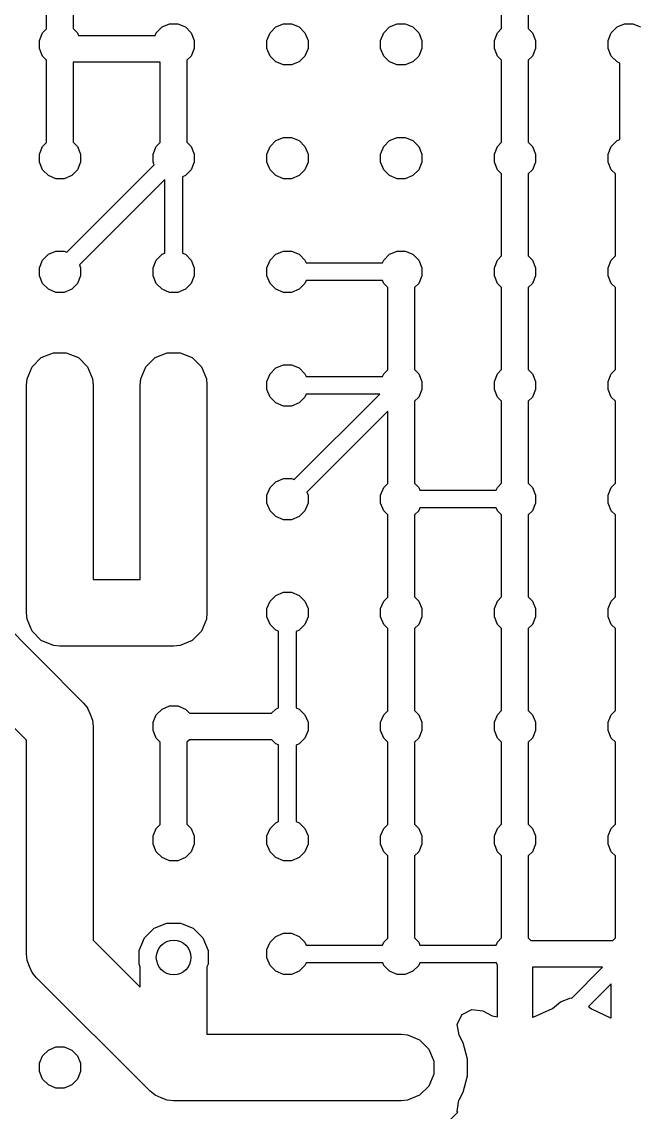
# Model space of a CAD drawing. Header units: inches. Extents: x 5.33 to 6.48, y -5.2 to -3.46.
# Drawn here: x 6.0808 to 6.2188, y -4.2609 to -4.0155 of the extents above; entities that cross this region are included whole.
import ezdxf

# ---------------------------------------------------------------- set-up
doc = ezdxf.new("R2010")
doc.units = ezdxf.units.IN
doc.header["$MEASUREMENT"] = 0
doc.layers.add('Top Layer', color=13, linetype='CONTINUOUS', true_color=0xc83434)

msp = doc.modelspace()

# ---------------------------------------------------------------- linework, layer by layer
at = {"layer": 'Top Layer', "linetype": 'CONTINUOUS'}
for p, q in [((6.08631, -4.01704), (6.08631, -3.99847)), ((6.09231, -3.99855), (6.09231, -4.01696)), ((6.18871, -4.017), (6.18871, -3.99851)), ((6.19471, -3.99851), (6.19471, -4.017)), ((6.11232, -4.01662), (6.11402, -4.01592)), ((6.11402, -4.01592), (6.11586, -4.01592)), ((6.11586, -4.01592), (6.11757, -4.01662)), ((6.13791, -4.01662), (6.13961, -4.01592)), ((6.13961, -4.01592), (6.14145, -4.01592)), ((6.14145, -4.01592), (6.14316, -4.01662)), ((6.1635, -4.01662), (6.1652, -4.01592)), ((6.1652, -4.01592), (6.16704, -4.01592)), ((6.16704, -4.01592), (6.16875, -4.01662)), ((6.21468, -4.01662), (6.21638, -4.01592)), ((6.21638, -4.01592), (6.21822, -4.01592)), ((6.21822, -4.01592), (6.21993, -4.01662)), ((6.08472, -4.01963), (6.08542, -4.01793)), ((6.08542, -4.01793), (6.08631, -4.01704)), ((6.09231, -4.01696), (6.09328, -4.01793)), ((6.09328, -4.01793), (6.09352, -4.01851)), ((6.09352, -4.01851), (6.11077, -4.01851)), ((6.11077, -4.01851), (6.11101, -4.01793)), ((6.11101, -4.01793), (6.11232, -4.01662)), ((6.11757, -4.01662), (6.11887, -4.01793)), ((6.11887, -4.01793), (6.11957, -4.01963)), ((6.1359, -4.01963), (6.1366, -4.01793)), ((6.1366, -4.01793), (6.13791, -4.01662)), ((6.14316, -4.01662), (6.14446, -4.01793)), ((6.14446, -4.01793), (6.14517, -4.01963)), ((6.16149, -4.01963), (6.16219, -4.01793)), ((6.16219, -4.01793), (6.1635, -4.01662)), ((6.16875, -4.01662), (6.17005, -4.01793)), ((6.17005, -4.01793), (6.17076, -4.01963)), ((6.18708, -4.01963), (6.18778, -4.01793)), ((6.18778, -4.01793), (6.18871, -4.017)), ((6.19471, -4.017), (6.19564, -4.01793)), ((6.19564, -4.01793), (6.19635, -4.01963)), ((6.21267, -4.01963), (6.21337, -4.01793)), ((6.21337, -4.01793), (6.21468, -4.01662)), ((6.08472, -4.02147), (6.08472, -4.01963)), ((6.11957, -4.01963), (6.11957, -4.02147)), ((6.1359, -4.02147), (6.1359, -4.01963)), ((6.14517, -4.01963), (6.14517, -4.02147)), ((6.16149, -4.02147), (6.16149, -4.01963)), ((6.17076, -4.01963), (6.17076, -4.02147)), ((6.18708, -4.02147), (6.18708, -4.01963)), ((6.19635, -4.01963), (6.19635, -4.02147)), ((6.21267, -4.02147), (6.21267, -4.01963)), ((6.08542, -4.02318), (6.08472, -4.02147)), ((6.08631, -4.02406), (6.08542, -4.02318)), ((6.11887, -4.02318), (6.11792, -4.02412)), ((6.11957, -4.02147), (6.11887, -4.02318)), ((6.1366, -4.02318), (6.1359, -4.02147)), ((6.13791, -4.02448), (6.1366, -4.02318)), ((6.14446, -4.02318), (6.14316, -4.02448)), ((6.14517, -4.02147), (6.14446, -4.02318)), ((6.16219, -4.02318), (6.16149, -4.02147)), ((6.1635, -4.02448), (6.16219, -4.02318)), ((6.17005, -4.02318), (6.16875, -4.02448)), ((6.17076, -4.02147), (6.17005, -4.02318)), ((6.18778, -4.02318), (6.18708, -4.02147)), ((6.18871, -4.0241), (6.18778, -4.02318)), ((6.19564, -4.02318), (6.19471, -4.0241)), ((6.19635, -4.02147), (6.19564, -4.02318)), ((6.21337, -4.02318), (6.21267, -4.02147)), ((6.21468, -4.02448), (6.21337, -4.02318)), ((6.08631, -4.04263), (6.08631, -4.02406)), ((6.11192, -4.02452), (6.09231, -4.02452)), ((6.09231, -4.02452), (6.09231, -4.04255)), ((6.11192, -4.04261), (6.11192, -4.02452)), ((6.11792, -4.02412), (6.11792, -4.04257)), ((6.13961, -4.02518), (6.13791, -4.02448)), ((6.14145, -4.02518), (6.13961, -4.02518)), ((6.14316, -4.02448), (6.14145, -4.02518)), ((6.1652, -4.02518), (6.1635, -4.02448)), ((6.16704, -4.02518), (6.1652, -4.02518)), ((6.16875, -4.02448), (6.16704, -4.02518)), ((6.18871, -4.04259), (6.18871, -4.0241)), ((6.19471, -4.0241), (6.19471, -4.04259)), ((6.21531, -4.02474), (6.21468, -4.02448)), ((6.21531, -4.04195), (6.21531, -4.02474)), ((6.08542, -4.04352), (6.08631, -4.04263)), ((6.09231, -4.04255), (6.09328, -4.04352)), ((6.11101, -4.04352), (6.11192, -4.04261)), ((6.11792, -4.04257), (6.11887, -4.04352)), ((6.1366, -4.04352), (6.13791, -4.04221)), ((6.13791, -4.04221), (6.13961, -4.04151)), ((6.13961, -4.04151), (6.14145, -4.04151)), ((6.14145, -4.04151), (6.14316, -4.04221)), ((6.14316, -4.04221), (6.14446, -4.04352)), ((6.16219, -4.04352), (6.1635, -4.04221)), ((6.1635, -4.04221), (6.1652, -4.04151)), ((6.1652, -4.04151), (6.16704, -4.04151)), ((6.16704, -4.04151), (6.16875, -4.04221)), ((6.16875, -4.04221), (6.17005, -4.04352)), ((6.18778, -4.04352), (6.18871, -4.04259)), ((6.19471, -4.04259), (6.19564, -4.04352)), ((6.21337, -4.04352), (6.21468, -4.04221)), ((6.21468, -4.04221), (6.21531, -4.04195)), ((6.08472, -4.04522), (6.08542, -4.04352)), ((6.08472, -4.04706), (6.08472, -4.04522)), ((6.09328, -4.04352), (6.09398, -4.04522)), ((6.09398, -4.04522), (6.09398, -4.04706)), ((6.11031, -4.04522), (6.11101, -4.04352)), ((6.11031, -4.04706), (6.11031, -4.04522)), ((6.11887, -4.04352), (6.11957, -4.04522)), ((6.11957, -4.04522), (6.11957, -4.04706)), ((6.1359, -4.04522), (6.1366, -4.04352)), ((6.1359, -4.04706), (6.1359, -4.04522)), ((6.14446, -4.04352), (6.14517, -4.04522)), ((6.14517, -4.04522), (6.14517, -4.04706)), ((6.16149, -4.04522), (6.16219, -4.04352)), ((6.16149, -4.04706), (6.16149, -4.04522)), ((6.17005, -4.04352), (6.17076, -4.04522)), ((6.17076, -4.04522), (6.17076, -4.04706)), ((6.18708, -4.04522), (6.18778, -4.04352)), ((6.18708, -4.04706), (6.18708, -4.04522)), ((6.19564, -4.04352), (6.19635, -4.04522)), ((6.19635, -4.04522), (6.19635, -4.04706)), ((6.21267, -4.04522), (6.21337, -4.04352)), ((6.21267, -4.04706), (6.21267, -4.04522)), ((6.08542, -4.04877), (6.08472, -4.04706)), ((6.09086, -4.06734), (6.11055, -4.04765)), ((6.09398, -4.04706), (6.09328, -4.04877)), ((6.11055, -4.04765), (6.11031, -4.04706)), ((6.11957, -4.04706), (6.11887, -4.04877)), ((6.1366, -4.04877), (6.1359, -4.04706)), ((6.14517, -4.04706), (6.14446, -4.04877)), ((6.16219, -4.04877), (6.16149, -4.04706)), ((6.17076, -4.04706), (6.17005, -4.04877)), ((6.18778, -4.04877), (6.18708, -4.04706)), ((6.19635, -4.04706), (6.19564, -4.04877)), ((6.21337, -4.04877), (6.21267, -4.04706)), ((6.08673, -4.05007), (6.08542, -4.04877)), ((6.08843, -4.05078), (6.08673, -4.05007)), ((6.09198, -4.05007), (6.09027, -4.05078)), ((6.09328, -4.04877), (6.09198, -4.05007)), ((6.11757, -4.05007), (6.11692, -4.05034)), ((6.11692, -4.05034), (6.11692, -4.06754)), ((6.11887, -4.04877), (6.11757, -4.05007)), ((6.13791, -4.05007), (6.1366, -4.04877)), ((6.13961, -4.05078), (6.13791, -4.05007)), ((6.14316, -4.05007), (6.14145, -4.05078)), ((6.14446, -4.04877), (6.14316, -4.05007)), ((6.1635, -4.05007), (6.16219, -4.04877)), ((6.1652, -4.05078), (6.1635, -4.05007)), ((6.16875, -4.05007), (6.16704, -4.05078)), ((6.17005, -4.04877), (6.16875, -4.05007)), ((6.18871, -4.04969), (6.18778, -4.04877)), ((6.18871, -4.06818), (6.18871, -4.04969)), ((6.19564, -4.04877), (6.19471, -4.04969)), ((6.19471, -4.04969), (6.19471, -4.06818)), ((6.2143, -4.04969), (6.21337, -4.04877)), ((6.2143, -4.06818), (6.2143, -4.04969)), ((6.09027, -4.05078), (6.08843, -4.05078)), ((6.11292, -4.05093), (6.09371, -4.07014)), ((6.11292, -4.06755), (6.11292, -4.05093)), ((6.14145, -4.05078), (6.13961, -4.05078)), ((6.16704, -4.05078), (6.1652, -4.05078)), ((6.08673, -4.0678), (6.08843, -4.0671)), ((6.08843, -4.0671), (6.09027, -4.0671)), ((6.09027, -4.0671), (6.09086, -4.06734)), ((6.11232, -4.0678), (6.11292, -4.06755)), ((6.11692, -4.06754), (6.11757, -4.0678)), ((6.13791, -4.0678), (6.13961, -4.0671)), ((6.13961, -4.0671), (6.14145, -4.0671)), ((6.14145, -4.0671), (6.14316, -4.0678)), ((6.1635, -4.0678), (6.1652, -4.0671)), ((6.1652, -4.0671), (6.16704, -4.0671)), ((6.16704, -4.0671), (6.16875, -4.0678)), ((6.08472, -4.07081), (6.08542, -4.06911)), ((6.08542, -4.06911), (6.08673, -4.0678)), ((6.11031, -4.07081), (6.11101, -4.06911)), ((6.11101, -4.06911), (6.11232, -4.0678)), ((6.11757, -4.0678), (6.11887, -4.06911)), ((6.11887, -4.06911), (6.11957, -4.07081)), ((6.1359, -4.07081), (6.1366, -4.06911)), ((6.1366, -4.06911), (6.13791, -4.0678)), ((6.14316, -4.0678), (6.14446, -4.06911)), ((6.14446, -4.06911), (6.14471, -4.06971)), ((6.14471, -4.06971), (6.16194, -4.06971)), ((6.16194, -4.06971), (6.16219, -4.06911)), ((6.16219, -4.06911), (6.1635, -4.0678)), ((6.16875, -4.0678), (6.17005, -4.06911)), ((6.17005, -4.06911), (6.17076, -4.07081)), ((6.18708, -4.07081), (6.18778, -4.06911)), ((6.18778, -4.06911), (6.18871, -4.06818)), ((6.19471, -4.06818), (6.19564, -4.06911)), ((6.19564, -4.06911), (6.19635, -4.07081)), ((6.21267, -4.07081), (6.21337, -4.06911)), ((6.21337, -4.06911), (6.2143, -4.06818)), ((6.08472, -4.07265), (6.08472, -4.07081)), ((6.09371, -4.07014), (6.09398, -4.07081)), ((6.09398, -4.07081), (6.09398, -4.07265)), ((6.11031, -4.07265), (6.11031, -4.07081)), ((6.11957, -4.07081), (6.11957, -4.07265)), ((6.1359, -4.07265), (6.1359, -4.07081)), ((6.17076, -4.07081), (6.17076, -4.07265)), ((6.18708, -4.07265), (6.18708, -4.07081)), ((6.19635, -4.07081), (6.19635, -4.07265)), ((6.21267, -4.07265), (6.21267, -4.07081)), ((6.08542, -4.07436), (6.08472, -4.07265)), ((6.08673, -4.07566), (6.08542, -4.07436)), ((6.09328, -4.07436), (6.09198, -4.07566)), ((6.09398, -4.07265), (6.09328, -4.07436)), ((6.11101, -4.07436), (6.11031, -4.07265)), ((6.11232, -4.07566), (6.11101, -4.07436)), ((6.11887, -4.07436), (6.11757, -4.07566)), ((6.11957, -4.07265), (6.11887, -4.07436)), ((6.1366, -4.07436), (6.1359, -4.07265)), ((6.13791, -4.07566), (6.1366, -4.07436)), ((6.14446, -4.07436), (6.14316, -4.07566)), ((6.14473, -4.07371), (6.14446, -4.07436)), ((6.16193, -4.07371), (6.14473, -4.07371)), ((6.16219, -4.07436), (6.16193, -4.07371)), ((6.1631, -4.07526), (6.16219, -4.07436)), ((6.17005, -4.07436), (6.1691, -4.0753)), ((6.17076, -4.07265), (6.17005, -4.07436)), ((6.18778, -4.07436), (6.18708, -4.07265)), ((6.18871, -4.07528), (6.18778, -4.07436)), ((6.19564, -4.07436), (6.19471, -4.07528)), ((6.19635, -4.07265), (6.19564, -4.07436)), ((6.21337, -4.07436), (6.21267, -4.07265)), ((6.2143, -4.07528), (6.21337, -4.07436)), ((6.08843, -4.07637), (6.08673, -4.07566)), ((6.09027, -4.07637), (6.08843, -4.07637)), ((6.09198, -4.07566), (6.09027, -4.07637)), ((6.11402, -4.07637), (6.11232, -4.07566)), ((6.11586, -4.07637), (6.11402, -4.07637)), ((6.11757, -4.07566), (6.11586, -4.07637)), ((6.13961, -4.07637), (6.13791, -4.07566)), ((6.14145, -4.07637), (6.13961, -4.07637)), ((6.14316, -4.07566), (6.14145, -4.07637)), ((6.1631, -4.09379), (6.1631, -4.07526)), ((6.1691, -4.0753), (6.1691, -4.09375)), ((6.18871, -4.09377), (6.18871, -4.07528)), ((6.19471, -4.07528), (6.19471, -4.09377)), ((6.2143, -4.09377), (6.2143, -4.07528)), ((6.08308, -4.09314), (6.08514, -4.09107)), ((6.08514, -4.09107), (6.08785, -4.08995)), ((6.08785, -4.08995), (6.09077, -4.08995)), ((6.09077, -4.08995), (6.09348, -4.09107)), ((6.09348, -4.09107), (6.09555, -4.09314)), ((6.10869, -4.09314), (6.11075, -4.09107)), ((6.11075, -4.09107), (6.11346, -4.08995)), ((6.11346, -4.08995), (6.11638, -4.08995)), ((6.11638, -4.08995), (6.11909, -4.09107)), ((6.11909, -4.09107), (6.12116, -4.09314)), ((6.08196, -4.09584), (6.08308, -4.09314)), ((6.09555, -4.09314), (6.09667, -4.09584)), ((6.10757, -4.09584), (6.10869, -4.09314)), ((6.12116, -4.09314), (6.12228, -4.09584)), ((6.1366, -4.0947), (6.13791, -4.09339)), ((6.13791, -4.09339), (6.13961, -4.09269)), ((6.13961, -4.09269), (6.14145, -4.09269)), ((6.14145, -4.09269), (6.14316, -4.09339)), ((6.14316, -4.09339), (6.14446, -4.0947)), ((6.16219, -4.0947), (6.1631, -4.09379)), ((6.1691, -4.09375), (6.17005, -4.0947)), ((6.18778, -4.0947), (6.18871, -4.09377)), ((6.19471, -4.09377), (6.19564, -4.0947)), ((6.21337, -4.0947), (6.2143, -4.09377)), ((6.08181, -4.0973), (6.08196, -4.09584)), ((6.09667, -4.09584), (6.09681, -4.0973)), ((6.10742, -4.0973), (6.10757, -4.09584)), ((6.12228, -4.09584), (6.12242, -4.0973)), ((6.1359, -4.0964), (6.1366, -4.0947)), ((6.1359, -4.09824), (6.1359, -4.0964)), ((6.14446, -4.0947), (6.14471, -4.09531)), ((6.14471, -4.09531), (6.16194, -4.09531)), ((6.16194, -4.09531), (6.16219, -4.0947)), ((6.17005, -4.0947), (6.17076, -4.0964)), ((6.17076, -4.0964), (6.17076, -4.09824)), ((6.18708, -4.0964), (6.18778, -4.0947)), ((6.18708, -4.09824), (6.18708, -4.0964)), ((6.19564, -4.0947), (6.19635, -4.0964)), ((6.19635, -4.0964), (6.19635, -4.09824)), ((6.21267, -4.0964), (6.21337, -4.0947)), ((6.21267, -4.09824), (6.21267, -4.0964)), ((6.08181, -4.12291), (6.08181, -4.0973)), ((6.09681, -4.0973), (6.09681, -4.12291)), ((6.10742, -4.12291), (6.10742, -4.0973)), ((6.12242, -4.0973), (6.12242, -4.12291)), ((6.1366, -4.09995), (6.1359, -4.09824)), ((6.14206, -4.11853), (6.16128, -4.0993)), ((6.14473, -4.0993), (6.14446, -4.09995)), ((6.16128, -4.0993), (6.14473, -4.0993)), ((6.17076, -4.09824), (6.17005, -4.09995)), ((6.18778, -4.09995), (6.18708, -4.09824)), ((6.19635, -4.09824), (6.19564, -4.09995)), ((6.21337, -4.09995), (6.21267, -4.09824)), ((6.13791, -4.10125), (6.1366, -4.09995)), ((6.13961, -4.10196), (6.13791, -4.10125)), ((6.14145, -4.10196), (6.13961, -4.10196)), ((6.14316, -4.10125), (6.14145, -4.10196)), ((6.14446, -4.09995), (6.14316, -4.10125)), ((6.17005, -4.09995), (6.1691, -4.10089)), ((6.1691, -4.10089), (6.1691, -4.11934)), ((6.18871, -4.10087), (6.18778, -4.09995)), ((6.18871, -4.11936), (6.18871, -4.10087)), ((6.19564, -4.09995), (6.19471, -4.10087)), ((6.19471, -4.10087), (6.19471, -4.11936)), ((6.2143, -4.10087), (6.21337, -4.09995)), ((6.2143, -4.11936), (6.2143, -4.10087)), ((6.1631, -4.10313), (6.1449, -4.12135)), ((6.1631, -4.11938), (6.1631, -4.10313)), ((6.1366, -4.12029), (6.13791, -4.11899)), ((6.13791, -4.11899), (6.13961, -4.11828)), ((6.13961, -4.11828), (6.14145, -4.11828)), ((6.14145, -4.11828), (6.14206, -4.11853)), ((6.1359, -4.12199), (6.1366, -4.12029)), ((6.1449, -4.12135), (6.14517, -4.12199)), ((6.16149, -4.12199), (6.16219, -4.12029)), ((6.16219, -4.12029), (6.1631, -4.11938)), ((6.1691, -4.11934), (6.17005, -4.12029)), ((6.17005, -4.12029), (6.17031, -4.12092)), ((6.17031, -4.12092), (6.18752, -4.12092)), ((6.18752, -4.12092), (6.18778, -4.12029)), ((6.18778, -4.12029), (6.18871, -4.11936)), ((6.19471, -4.11936), (6.19564, -4.12029)), ((6.19564, -4.12029), (6.19635, -4.12199)), ((6.21267, -4.12199), (6.21337, -4.12029)), ((6.21337, -4.12029), (6.2143, -4.11936)), ((6.08181, -4.1485), (6.08181, -4.12291)), ((6.09681, -4.12291), (6.09681, -4.141)), ((6.10742, -4.141), (6.10742, -4.12291)), ((6.12242, -4.12291), (6.12242, -4.1485)), ((6.1359, -4.12384), (6.1359, -4.12199)), ((6.1366, -4.12554), (6.1359, -4.12384)), ((6.14517, -4.12384), (6.14446, -4.12554)), ((6.14517, -4.12199), (6.14517, -4.12384)), ((6.16149, -4.12384), (6.16149, -4.12199)), ((6.16219, -4.12554), (6.16149, -4.12384)), ((6.19635, -4.12384), (6.19564, -4.12554)), ((6.19635, -4.12199), (6.19635, -4.12384)), ((6.21267, -4.12384), (6.21267, -4.12199)), ((6.21337, -4.12554), (6.21267, -4.12384)), ((6.13791, -4.12684), (6.1366, -4.12554)), ((6.14446, -4.12554), (6.14316, -4.12684)), ((6.1631, -4.12644), (6.16219, -4.12554)), ((6.1631, -4.14497), (6.1631, -4.12644)), ((6.17005, -4.12554), (6.1691, -4.12648)), ((6.1691, -4.12648), (6.1691, -4.14493)), ((6.17031, -4.12491), (6.17005, -4.12554)), ((6.18752, -4.12491), (6.17031, -4.12491)), ((6.18778, -4.12554), (6.18752, -4.12491)), ((6.18871, -4.12646), (6.18778, -4.12554)), ((6.18871, -4.14495), (6.18871, -4.12646)), ((6.19564, -4.12554), (6.19471, -4.12646)), ((6.19471, -4.12646), (6.19471, -4.14495)), ((6.2143, -4.12646), (6.21337, -4.12554)), ((6.2143, -4.14495), (6.2143, -4.12646)), ((6.13961, -4.12755), (6.13791, -4.12684)), ((6.14145, -4.12755), (6.13961, -4.12755)), ((6.14316, -4.12684), (6.14145, -4.12755)), ((6.09681, -4.141), (6.10742, -4.141)), ((6.06913, -4.14321), (6.09463, -4.16882)), ((6.1359, -4.14758), (6.1366, -4.14588)), ((6.1366, -4.14588), (6.13791, -4.14458)), ((6.13791, -4.14458), (6.13961, -4.14387)), ((6.13961, -4.14387), (6.14145, -4.14387)), ((6.14145, -4.14387), (6.14316, -4.14458)), ((6.14316, -4.14458), (6.14446, -4.14588)), ((6.14446, -4.14588), (6.14517, -4.14758)), ((6.16149, -4.14758), (6.16219, -4.14588)), ((6.16219, -4.14588), (6.1631, -4.14497)), ((6.1691, -4.14493), (6.17005, -4.14588)), ((6.17005, -4.14588), (6.17076, -4.14758)), ((6.18708, -4.14758), (6.18778, -4.14588)), ((6.18778, -4.14588), (6.18871, -4.14495)), ((6.19471, -4.14495), (6.19564, -4.14588)), ((6.19564, -4.14588), (6.19635, -4.14758)), ((6.21267, -4.14758), (6.21337, -4.14588)), ((6.21337, -4.14588), (6.2143, -4.14495)), ((6.08196, -4.14997), (6.08181, -4.1485)), ((6.12242, -4.1485), (6.12228, -4.14997)), ((6.1359, -4.14943), (6.1359, -4.14758)), ((6.14517, -4.14758), (6.14517, -4.14943)), ((6.16149, -4.14943), (6.16149, -4.14758)), ((6.17076, -4.14758), (6.17076, -4.14943)), ((6.18708, -4.14943), (6.18708, -4.14758)), ((6.19635, -4.14758), (6.19635, -4.14943)), ((6.21267, -4.14943), (6.21267, -4.14758)), ((6.08308, -4.15267), (6.08196, -4.14997)), ((6.12228, -4.14997), (6.12116, -4.15267)), ((6.1366, -4.15113), (6.1359, -4.14943)), ((6.14517, -4.14943), (6.14446, -4.15113)), ((6.16219, -4.15113), (6.16149, -4.14943)), ((6.17076, -4.14943), (6.17005, -4.15113)), ((6.18778, -4.15113), (6.18708, -4.14943)), ((6.19635, -4.14943), (6.19564, -4.15113)), ((6.21337, -4.15113), (6.21267, -4.14943)), ((6.08514, -4.15474), (6.08308, -4.15267)), ((6.12116, -4.15267), (6.11909, -4.15474)), ((6.13791, -4.15243), (6.1366, -4.15113)), ((6.13851, -4.15268), (6.13791, -4.15243)), ((6.13851, -4.16991), (6.13851, -4.15268)), ((6.14316, -4.15243), (6.14251, -4.1527)), ((6.14251, -4.1527), (6.14251, -4.1699)), ((6.14446, -4.15113), (6.14316, -4.15243)), ((6.1631, -4.15204), (6.16219, -4.15113)), ((6.1631, -4.17056), (6.1631, -4.15204)), ((6.17005, -4.15113), (6.1691, -4.15207)), ((6.1691, -4.15207), (6.1691, -4.17052)), ((6.18871, -4.15205), (6.18778, -4.15113)), ((6.18871, -4.17054), (6.18871, -4.15205)), ((6.19564, -4.15113), (6.19471, -4.15205)), ((6.19471, -4.15205), (6.19471, -4.17054)), ((6.2143, -4.15205), (6.21337, -4.15113)), ((6.2143, -4.17054), (6.2143, -4.15205)), ((6.08181, -4.17721), (6.0585, -4.15379)), ((6.08785, -4.15586), (6.08514, -4.15474)), ((6.08931, -4.156), (6.08785, -4.15586)), ((6.11492, -4.156), (6.08931, -4.156)), ((6.11638, -4.15586), (6.11492, -4.156)), ((6.11909, -4.15474), (6.11638, -4.15586)), ((6.09463, -4.16882), (6.09554, -4.16994)), ((6.09554, -4.16994), (6.09555, -4.16995)), ((6.09555, -4.16995), (6.09555, -4.16995)), ((6.09555, -4.16995), (6.09556, -4.16996)), ((6.09556, -4.16996), (6.09611, -4.17131)), ((6.11101, -4.17147), (6.11232, -4.17017)), ((6.11232, -4.17017), (6.11402, -4.16946)), ((6.11402, -4.16946), (6.11586, -4.16946)), ((6.11586, -4.16946), (6.11757, -4.17017)), ((6.11757, -4.17017), (6.11851, -4.17111)), ((6.13696, -4.17111), (6.13791, -4.17017)), ((6.13791, -4.17017), (6.13851, -4.16991)), ((6.14251, -4.1699), (6.14316, -4.17017)), ((6.14316, -4.17017), (6.14446, -4.17147)), ((6.16219, -4.17147), (6.1631, -4.17056)), ((6.1691, -4.17052), (6.17005, -4.17147)), ((6.18778, -4.17147), (6.18871, -4.17054)), ((6.19471, -4.17054), (6.19564, -4.17147)), ((6.21337, -4.17147), (6.2143, -4.17054)), ((6.09611, -4.17131), (6.09667, -4.17265)), ((6.09667, -4.17265), (6.09667, -4.17266)), ((6.09667, -4.17266), (6.09667, -4.17267)), ((6.09667, -4.17267), (6.09667, -4.17268)), ((6.09667, -4.17268), (6.09681, -4.17411)), ((6.11031, -4.17317), (6.11101, -4.17147)), ((6.11031, -4.17502), (6.11031, -4.17317)), ((6.11851, -4.17111), (6.13696, -4.17111)), ((6.14446, -4.17147), (6.14517, -4.17317)), ((6.14517, -4.17317), (6.14517, -4.17502)), ((6.16149, -4.17317), (6.16219, -4.17147)), ((6.16149, -4.17502), (6.16149, -4.17317)), ((6.17005, -4.17147), (6.17076, -4.17317)), ((6.17076, -4.17317), (6.17076, -4.17502)), ((6.18708, -4.17317), (6.18778, -4.17147)), ((6.18708, -4.17502), (6.18708, -4.17317)), ((6.19564, -4.17147), (6.19635, -4.17317)), ((6.19635, -4.17317), (6.19635, -4.17502)), ((6.21267, -4.17317), (6.21337, -4.17147)), ((6.21267, -4.17502), (6.21267, -4.17317)), ((6.09681, -4.17411), (6.09681, -4.1997)), ((6.11101, -4.17672), (6.11031, -4.17502)), ((6.14517, -4.17502), (6.14446, -4.17672)), ((6.16219, -4.17672), (6.16149, -4.17502)), ((6.17076, -4.17502), (6.17005, -4.17672)), ((6.18778, -4.17672), (6.18708, -4.17502)), ((6.19635, -4.17502), (6.19564, -4.17672)), ((6.21337, -4.17672), (6.21267, -4.17502)), ((6.08181, -4.1997), (6.08181, -4.17721)), ((6.11192, -4.17763), (6.11101, -4.17672)), ((6.11192, -4.19615), (6.11192, -4.17763)), ((6.11847, -4.17712), (6.11792, -4.17767)), ((6.11792, -4.17767), (6.11792, -4.19611)), ((6.137, -4.17712), (6.11847, -4.17712)), ((6.13791, -4.17802), (6.137, -4.17712)), ((6.13851, -4.17827), (6.13791, -4.17802)), ((6.14316, -4.17802), (6.14251, -4.17829)), ((6.14446, -4.17672), (6.14316, -4.17802)), ((6.1631, -4.17763), (6.16219, -4.17672)), ((6.1631, -4.19615), (6.1631, -4.17763)), ((6.17005, -4.17672), (6.1691, -4.17767)), ((6.1691, -4.17767), (6.1691, -4.19611)), ((6.18871, -4.17765), (6.18778, -4.17672)), ((6.18871, -4.19613), (6.18871, -4.17765)), ((6.19564, -4.17672), (6.19471, -4.17765)), ((6.19471, -4.17765), (6.19471, -4.19613)), ((6.2143, -4.17765), (6.21337, -4.17672)), ((6.2143, -4.19613), (6.2143, -4.17765)), ((6.13851, -4.19551), (6.13851, -4.17827)), ((6.14251, -4.17829), (6.14251, -4.19549)), ((6.11031, -4.19876), (6.11101, -4.19706)), ((6.11101, -4.19706), (6.11192, -4.19615)), ((6.11792, -4.19611), (6.11887, -4.19706)), ((6.11887, -4.19706), (6.11957, -4.19876)), ((6.1359, -4.19876), (6.1366, -4.19706)), ((6.1366, -4.19706), (6.13791, -4.19576)), ((6.13791, -4.19576), (6.13851, -4.19551)), ((6.14251, -4.19549), (6.14316, -4.19576)), ((6.14316, -4.19576), (6.14446, -4.19706)), ((6.14446, -4.19706), (6.14517, -4.19876)), ((6.16149, -4.19876), (6.16219, -4.19706)), ((6.16219, -4.19706), (6.1631, -4.19615)), ((6.1691, -4.19611), (6.17005, -4.19706)), ((6.17005, -4.19706), (6.17076, -4.19876)), ((6.18708, -4.19876), (6.18778, -4.19706)), ((6.18778, -4.19706), (6.18871, -4.19613)), ((6.19471, -4.19613), (6.19564, -4.19706)), ((6.19564, -4.19706), (6.19635, -4.19876)), ((6.21267, -4.19876), (6.21337, -4.19706)), ((6.21337, -4.19706), (6.2143, -4.19613)), ((6.08181, -4.22531), (6.08181, -4.1997)), ((6.09681, -4.1997), (6.09681, -4.22221)), ((6.11031, -4.20061), (6.11031, -4.19876)), ((6.11957, -4.19876), (6.11957, -4.20061)), ((6.1359, -4.20061), (6.1359, -4.19876)), ((6.14517, -4.19876), (6.14517, -4.20061)), ((6.16149, -4.20061), (6.16149, -4.19876)), ((6.17076, -4.19876), (6.17076, -4.20061)), ((6.18708, -4.20061), (6.18708, -4.19876)), ((6.19635, -4.19876), (6.19635, -4.20061)), ((6.21267, -4.20061), (6.21267, -4.19876)), ((6.11101, -4.20231), (6.11031, -4.20061)), ((6.11232, -4.20361), (6.11101, -4.20231)), ((6.11887, -4.20231), (6.11757, -4.20361)), ((6.11957, -4.20061), (6.11887, -4.20231)), ((6.1366, -4.20231), (6.1359, -4.20061)), ((6.13791, -4.20361), (6.1366, -4.20231)), ((6.14446, -4.20231), (6.14316, -4.20361)), ((6.14517, -4.20061), (6.14446, -4.20231)), ((6.16219, -4.20231), (6.16149, -4.20061)), ((6.1631, -4.20322), (6.16219, -4.20231)), ((6.17005, -4.20231), (6.1691, -4.20326)), ((6.17076, -4.20061), (6.17005, -4.20231)), ((6.18778, -4.20231), (6.18708, -4.20061)), ((6.18871, -4.20324), (6.18778, -4.20231)), ((6.19564, -4.20231), (6.19471, -4.20324)), ((6.19635, -4.20061), (6.19564, -4.20231)), ((6.21337, -4.20231), (6.21267, -4.20061)), ((6.2143, -4.20324), (6.21337, -4.20231)), ((6.11402, -4.20432), (6.11232, -4.20361)), ((6.11586, -4.20432), (6.11402, -4.20432)), ((6.11757, -4.20361), (6.11586, -4.20432)), ((6.13961, -4.20432), (6.13791, -4.20361)), ((6.14145, -4.20432), (6.13961, -4.20432)), ((6.14316, -4.20361), (6.14145, -4.20432)), ((6.1631, -4.22174), (6.1631, -4.20322)), ((6.1691, -4.20326), (6.1691, -4.2217)), ((6.18871, -4.22172), (6.18871, -4.20324)), ((6.19471, -4.20324), (6.19471, -4.22172)), ((6.2143, -4.22172), (6.2143, -4.20324)), ((6.10835, -4.22171), (6.11053, -4.21953)), ((6.11053, -4.21953), (6.11338, -4.21835)), ((6.11338, -4.21835), (6.11646, -4.21835)), ((6.11646, -4.21835), (6.11931, -4.21953)), ((6.11931, -4.21953), (6.12149, -4.22171)), ((6.09681, -4.22221), (6.10742, -4.23281)), ((6.10717, -4.22456), (6.10835, -4.22171)), ((6.12149, -4.22171), (6.12267, -4.22456)), ((6.1366, -4.22265), (6.13791, -4.22135)), ((6.13791, -4.22135), (6.13961, -4.22064)), ((6.13961, -4.22064), (6.14145, -4.22064)), ((6.14145, -4.22064), (6.14316, -4.22135)), ((6.14316, -4.22135), (6.14446, -4.22265)), ((6.16219, -4.22265), (6.1631, -4.22174)), ((6.1691, -4.2217), (6.17005, -4.22265)), ((6.18778, -4.22265), (6.18871, -4.22172)), ((6.19471, -4.22172), (6.1953, -4.22231)), ((6.21371, -4.22231), (6.2143, -4.22172)), ((6.10717, -4.22764), (6.10717, -4.22456)), ((6.12267, -4.22456), (6.12267, -4.22764)), ((6.1359, -4.22435), (6.1366, -4.22265)), ((6.1359, -4.2262), (6.1359, -4.22435)), ((6.14446, -4.22265), (6.14474, -4.22332)), ((6.14474, -4.22332), (6.16192, -4.22332)), ((6.16192, -4.22332), (6.16219, -4.22265)), ((6.17005, -4.22265), (6.17033, -4.22332)), ((6.17033, -4.22332), (6.18751, -4.22332)), ((6.18751, -4.22332), (6.18778, -4.22265)), ((6.1953, -4.22231), (6.21371, -4.22231)), ((6.08196, -4.22678), (6.08181, -4.22531)), ((6.08252, -4.22814), (6.08196, -4.22678)), ((6.08196, -4.22678), (6.08196, -4.22678)), ((6.08196, -4.22678), (6.08196, -4.22678)), ((6.1366, -4.2279), (6.1359, -4.2262)), ((6.08308, -4.22948), (6.08252, -4.22814)), ((6.08401, -4.23062), (6.08308, -4.22948)), ((6.08308, -4.22948), (6.08308, -4.22948)), ((6.08308, -4.22948), (6.08308, -4.22948)), ((6.10742, -4.22825), (6.10717, -4.22764)), ((6.10742, -4.23281), (6.10742, -4.22825)), ((6.12267, -4.22764), (6.12242, -4.22825)), ((6.12242, -4.22825), (6.12242, -4.24341)), ((6.13791, -4.2292), (6.1366, -4.2279)), ((6.13961, -4.22991), (6.13791, -4.2292)), ((6.14316, -4.2292), (6.14145, -4.22991)), ((6.14446, -4.2279), (6.14316, -4.2292)), ((6.1447, -4.22731), (6.14446, -4.2279)), ((6.16195, -4.22731), (6.1447, -4.22731)), ((6.16219, -4.2279), (6.16195, -4.22731)), ((6.1635, -4.2292), (6.16219, -4.2279)), ((6.1652, -4.22991), (6.1635, -4.2292)), ((6.16875, -4.2292), (6.16704, -4.22991)), ((6.17005, -4.2279), (6.16875, -4.2292)), ((6.17029, -4.22731), (6.17005, -4.2279)), ((6.18754, -4.22731), (6.17029, -4.22731)), ((6.18778, -4.2279), (6.18754, -4.22731)), ((6.1878, -4.22791), (6.18778, -4.2279)), ((6.1878, -4.23944), (6.1878, -4.22791)), ((6.19567, -4.22832), (6.19567, -4.23957)), ((6.21144, -4.22832), (6.19567, -4.22832)), ((6.20451, -4.23524), (6.21144, -4.22832)), ((6.10962, -4.25621), (6.08401, -4.23062)), ((6.14145, -4.22991), (6.13961, -4.22991)), ((6.16704, -4.22991), (6.1652, -4.22991)), ((6.21339, -4.23202), (6.20828, -4.23712)), ((6.21339, -4.23968), (6.21339, -4.23202)), ((6.20013, -4.23762), (6.20198, -4.23609)), ((6.20198, -4.23609), (6.20428, -4.23518)), ((6.20428, -4.23518), (6.20451, -4.23524)), ((6.17872, -4.24116), (6.17981, -4.23894)), ((6.17981, -4.23894), (6.182, -4.23779)), ((6.182, -4.23779), (6.18445, -4.23815)), ((6.18445, -4.23815), (6.18445, -4.23815)), ((6.18445, -4.23815), (6.1866, -4.23921)), ((6.1866, -4.23921), (6.1878, -4.23944)), ((6.19583, -4.23955), (6.20013, -4.23762)), ((6.20828, -4.23712), (6.20895, -4.2377)), ((6.20895, -4.2377), (6.21321, -4.23966)), ((6.17914, -4.24359), (6.17872, -4.24116)), ((6.19567, -4.23957), (6.19583, -4.23955)), ((6.21321, -4.23966), (6.21339, -4.23968)), ((6.12242, -4.24341), (6.14051, -4.24341)), ((6.14051, -4.24341), (6.1661, -4.24341)), ((6.1661, -4.24341), (6.16757, -4.24355)), ((6.16757, -4.24355), (6.17027, -4.24467)), ((6.18004, -4.24531), (6.17914, -4.24359)), ((6.08673, -4.24694), (6.08843, -4.24623)), ((6.08843, -4.24623), (6.09027, -4.24623)), ((6.09027, -4.24623), (6.09198, -4.24694)), ((6.17027, -4.24467), (6.17234, -4.24674)), ((6.17234, -4.24674), (6.17346, -4.24944)), ((6.18101, -4.24901), (6.18004, -4.24531)), ((6.08472, -4.24994), (6.08542, -4.24824)), ((6.08542, -4.24824), (6.08673, -4.24694)), ((6.09198, -4.24694), (6.09328, -4.24824)), ((6.09328, -4.24824), (6.09398, -4.24994)), ((6.18101, -4.25276), (6.18101, -4.24901)), ((6.08472, -4.25179), (6.08472, -4.24994)), ((6.09398, -4.24994), (6.09398, -4.25179)), ((6.17346, -4.24944), (6.17346, -4.25237)), ((6.08542, -4.25349), (6.08472, -4.25179)), ((6.08673, -4.25479), (6.08542, -4.25349)), ((6.09328, -4.25349), (6.09198, -4.25479)), ((6.09398, -4.25179), (6.09328, -4.25349)), ((6.17346, -4.25237), (6.17234, -4.25507)), ((6.18004, -4.25646), (6.18101, -4.25276)), ((6.08843, -4.2555), (6.08673, -4.25479)), ((6.09027, -4.2555), (6.08843, -4.2555)), ((6.09198, -4.25479), (6.09027, -4.2555)), ((6.11075, -4.25714), (6.10962, -4.25621)), ((6.17234, -4.25507), (6.17027, -4.25714)), ((6.17914, -4.25818), (6.18004, -4.25646)), ((6.11076, -4.25714), (6.11075, -4.25714)), ((6.11075, -4.25714), (6.11075, -4.25714)), ((6.11208, -4.25769), (6.11076, -4.25714)), ((6.11076, -4.25714), (6.11076, -4.25714)), ((6.11346, -4.25826), (6.11208, -4.25769)), ((6.11492, -4.25841), (6.11346, -4.25826)), ((6.11346, -4.25826), (6.11346, -4.25826)), ((6.11346, -4.25826), (6.11346, -4.25826)), ((6.11346, -4.25826), (6.11346, -4.25826)), ((6.14051, -4.25841), (6.11492, -4.25841)), ((6.1661, -4.25841), (6.14051, -4.25841)), ((6.16757, -4.25826), (6.1661, -4.25841)), ((6.17027, -4.25714), (6.16757, -4.25826)), ((6.17873, -4.2607), (6.1791, -4.25825)), ((6.1791, -4.25825), (6.17914, -4.25818)), ((6.16767, -4.27208), (6.17884, -4.26091)), ((6.17884, -4.26091), (6.17873, -4.2607))]:
    msp.add_line(p, q, dxfattribs=at)
at = {"layer": 'Top Layer'}
msp.add_circle((6.11492, -4.2261), 0.0039, dxfattribs=at)
msp.add_circle((6.11492, -4.2261), 0.0039, dxfattribs=at)

doc.saveas('drawing.dxf')
